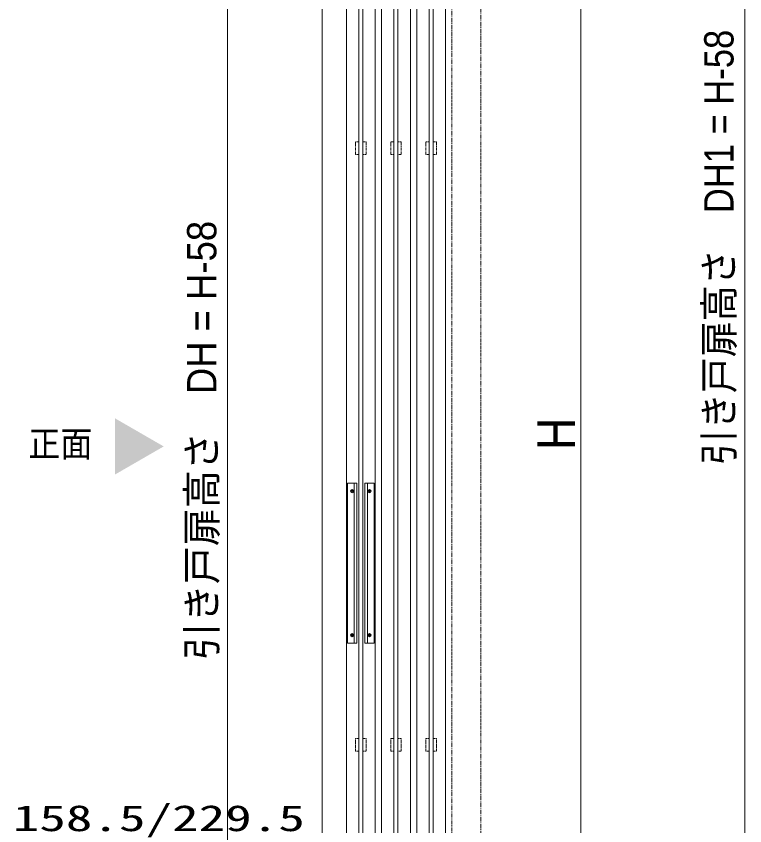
# Model space of a CAD drawing. Units: millimetres, scale not verified. Extents: x -6062 to 6062, y -3045 to 3045.
# Drawn here: x -639 to 272, y -1265 to -253 of the extents above; entities that cross this region are included whole.
import ezdxf
from ezdxf.enums import TextEntityAlignment as Align

# ---------------------------------------------------------------- set-up
doc = ezdxf.new("R2010")
doc.units = ezdxf.units.MM
doc.header["$LTSCALE"] = 20
doc.linetypes.add('DASHED1', pattern=[1.8, 1.2, -0.6])
doc.linetypes.add('DOUBLE_CHAIN1', pattern=[8.8, 5, -1, 0.6, -0.6, 0.6, -1])
for name, color, linetype, lineweight in [('0-1_3一般', 7, 'Continuous', 9), ('0-2_2寸法-1', 7, 'Continuous', 9), ('0-4_2寸法-3', 7, 'Continuous', 9)]:
    doc.layers.add(name, color=color, linetype=linetype, lineweight=lineweight)
doc.styles.add('ＭＳ ゴシック', font='')
doc.styles.add('ＭＳ Ｐゴシック', font='')
doc.styles.get('ＭＳ ゴシック').set_extended_font_data('MS Gothic')
doc.styles.get('ＭＳ Ｐゴシック').set_extended_font_data('MS PGothic')

# ---------------------------------------------------------------- blocks, each defined once
blk = doc.blocks.new('グループ-123')
at = {"layer": '0-1_3一般'}
blk.add_lwpolyline([(32109.3, 7100), (32829.3, 7100), (32829.3, -38680), (32109.3, -38680)], close=True, dxfattribs=at)
blk = doc.blocks.new('グループ-124')
at = {"layer": '0-1_3一般'}
for p, q in [((32989.3, -38680), (32989.3, 7100)), ((33709.3, 7100), (33709.3, -38680))]:
    blk.add_line(p, q, dxfattribs=at)
blk = doc.blocks.new('グループ-125')
at = {"layer": '0-1_3一般'}
for p, q in [((33299.3, -38220), (33299.3, 6580)), ((33399.3, 6580), (33399.3, -38220))]:
    blk.add_line(p, q, dxfattribs=at)
blk = doc.blocks.new('グループ-126')
at = {"layer": '0-1_3一般'}
blk.add_lwpolyline([(32519.3, 6580), (32519.3, -38220), (32419.3, -38220), (32419.3, 6580)], close=True, dxfattribs=at)
blk = doc.blocks.new('グループ-132')
at = {"layer": '0-1_3一般'}
for p, q in [((31539.3, -38220), (31539.3, 6580)), ((31639.3, 6580), (31639.3, -38220))]:
    blk.add_line(p, q, dxfattribs=at)
blk = doc.blocks.new('グループ-136')
at = {"layer": '0-1_3一般'}
for p, q in [((31252.3, -16760), (31252.3, -20720)), ((31492.3, -16740), (31272.3, -16740)), ((31422.3, -20740), (31422.3, -16740)), ((31492.3, -20740), (31492.3, -16740)), ((31686.3, -16740), (31686.3, -20740)), ((31906.3, -16740), (31686.3, -16740)), ((31756.3, -16740), (31756.3, -20740)), ((31926.3, -20720), (31926.3, -16760)), ((31328.3, -16940), (31416.3, -16940)), ((31372.3, -16984), (31372.3, -16896)), ((31762.3, -16940), (31850.3, -16940)), ((31806.3, -16896), (31806.3, -16984)), ((31328.3, -20540), (31416.3, -20540)), ((31372.3, -20584), (31372.3, -20496)), ((31762.3, -20540), (31850.3, -20540)), ((31806.3, -20496), (31806.3, -20584)), ((31272.3, -20740), (31492.3, -20740)), ((31686.3, -20740), (31906.3, -20740))]:
    blk.add_line(p, q, dxfattribs=at)
for centre in [(31372.3, -16940), (31806.3, -16940), (31372.3, -20540), (31806.3, -20540)]:
    blk.add_circle(centre, 40, dxfattribs=at)
for centre, start, end in [((31272.3, -16760), 135, 180), ((31272.3, -16760), 90, 135), ((31906.3, -16760), 45, 90), ((31906.3, -16760), 0, 45), ((31272.3, -20720), 180, 225), ((31272.3, -20720), 225, 270), ((31906.3, -20720), 270, 315), ((31906.3, -20720), 315, 0)]:
    blk.add_arc(centre, 20, start, end, dxfattribs=at)
blk = doc.blocks.new('グループ-138')
at = {"layer": '0-1_3一般'}
for p, q in [((31229.3, -38680), (31229.3, 7100)), ((31949.3, 7100), (31949.3, -38680))]:
    blk.add_line(p, q, dxfattribs=at)
blk = doc.blocks.new('グループ-152')
at = {"layer": '0-1_3一般', "linetype": 'DOUBLE_CHAIN1'}
for p, q in [((33869.3, -39000), (33869.3, 8000)), ((34589.3, 8000), (34589.3, -39000))]:
    blk.add_line(p, q, dxfattribs=at)
at = {"layer": '0-1_3一般', "linetype": 'DASHED1'}
for points in [[(31459.3, -8200), (31539.3, -8200), (31539.3, -8520), (31459.3, -8520)], [(31639.3, -8200), (31719.3, -8200), (31719.3, -8520), (31639.3, -8520)], [(32339.3, -8200), (32419.3, -8200), (32419.3, -8520), (32339.3, -8520)], [(32519.3, -8200), (32599.3, -8200), (32599.3, -8520), (32519.3, -8520)], [(33219.3, -8200), (33299.3, -8200), (33299.3, -8520), (33219.3, -8520)], [(33399.3, -8200), (33479.3, -8200), (33479.3, -8520), (33399.3, -8520)], [(31459.3, -23120), (31539.3, -23120), (31539.3, -23440), (31459.3, -23440)], [(31639.3, -23120), (31719.3, -23120), (31719.3, -23440), (31639.3, -23440)], [(32339.3, -23120), (32419.3, -23120), (32419.3, -23440), (32339.3, -23440)], [(32519.3, -23120), (32599.3, -23120), (32599.3, -23440), (32519.3, -23440)], [(33219.3, -23120), (33299.3, -23120), (33299.3, -23440), (33219.3, -23440)], [(33399.3, -23120), (33479.3, -23120), (33479.3, -23440), (33399.3, -23440)]]:
    blk.add_lwpolyline(points, close=True, dxfattribs=at)
at = {"layer": '0-1_3一般'}
for name in ['グループ-138', 'グループ-123', 'グループ-124', 'グループ-132', 'グループ-126', 'グループ-125', 'グループ-136']:
    blk.add_blockref(name, (0, 0), dxfattribs=at)
blk = doc.blocks.new('グループ-153')
at = {"layer": '0-1_3一般'}
blk.add_blockref('グループ-152', (0, 0), dxfattribs=at)

msp = doc.modelspace()

# ---------------------------------------------------------------- linework, layer by layer
at = {"layer": '0-1_3一般'}
msp.add_line((-256.54, 400), (-256.54, -1950), dxfattribs=at)
at = {"layer": '0-2_2寸法-1'}
for p, q in [((272.18, 802.53), (272.18, -1872.29)), ((66.96, -1937.29), (66.96, 387.29)), ((-374.54, 342.29), (-374.54, -1924.29))]:
    msp.add_line(p, q, dxfattribs=at)
at = {"layer": '0-4_2寸法-3'}
msp.add_solid([(-515.28, -755.93), (-454.54, -791), (-515.28, -826.07)], dxfattribs=at)

# ---------------------------------------------------------------- block references
at = {"layer": '0-1_3一般', "xscale": 0.05, "yscale": 0.05}
msp.add_blockref('グループ-153', (-1787.5, 0), dxfattribs=at)

# ---------------------------------------------------------------- texts
at = {"layer": '0-2_2寸法-1', "style": 'ＭＳ Ｐゴシック'}
for s, height, width, p in [('引き戸扉高さ\u3000DH1 = H-58', 36.69, 0.9, (269.07, -814.6)), ('引き戸扉高さ\u3000DH = H-58', 36.69, 0.95, (-377.65, -1058.43)), ('H', 47.17, 0.9, (74.04, -795.25))]:
    msp.add_text(s, height=height, rotation=90, dxfattribs=dict(at, width=width)).set_placement(p, align=Align.BOTTOM_LEFT)
at = {"layer": '0-4_2寸法-3', "style": 'ＭＳ ゴシック'}
for s, width, p in [('正面', 0.9, (-623.76, -813.78)), ('158.5/229.5', 1.5, (-643.32, -1281.79))]:
    msp.add_text(s, height=32.55, dxfattribs=dict(at, width=width)).set_placement(p, align=Align.BOTTOM_LEFT)

doc.saveas('drawing.dxf')
